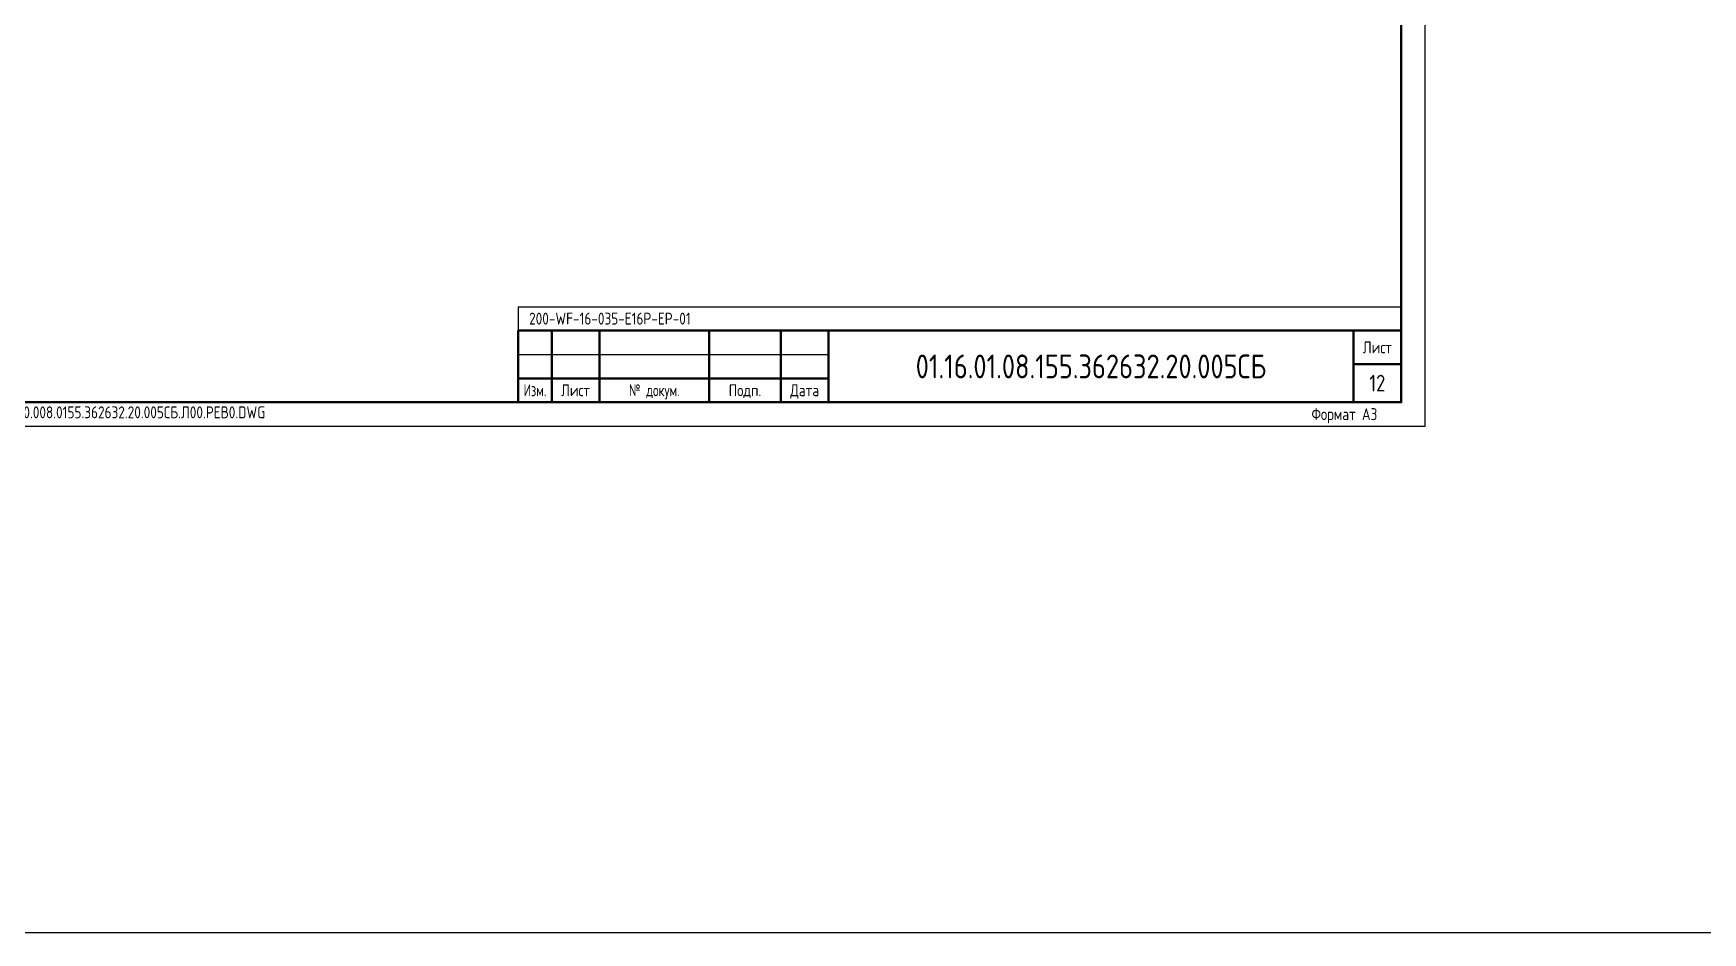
# Model space of a CAD drawing. Header units: millimetres. Extents: x 10051 to 26505, y 4675 to 5194.
# Drawn here: x 16705.9 to 17055.7, y 4674.7 to 4863.2 of the extents above; entities that cross this region are included whole.
import ezdxf
from ezdxf import colors
from ezdxf.entities.mleader import LeaderData, LeaderLine
from ezdxf.enums import TextEntityAlignment as Align
from ezdxf.math import Vec2, Vec3

# ---------------------------------------------------------------- set-up
doc = ezdxf.new("R2010")
doc.units = ezdxf.units.MM
doc.layers.get('0').update_dxf_attribs({"lineweight": 15})
for name, color, linetype, lineweight in [('--TEXT--', 150, 'Continuous', 25), ('OFORMLENIE', 7, 'Continuous', 25), ('Построение', 7, 'Continuous', 30)]:
    doc.layers.add(name, color=color, linetype=linetype, lineweight=lineweight)
doc.styles.add('GOST_2.304', font='CS_Gost2304.shx', dxfattribs={"height": 2.5})
doc.styles.add('GOST_2.304_07', font='CS_Gost2304.shx', dxfattribs={"width": 0.7})
doc.styles.add('GOST_2.304_09', font='CS_Gost2304.shx', dxfattribs={"width": 0.9})
doc.styles.add('TNR_30', font='times.ttf', dxfattribs={"height": 3})

# ---------------------------------------------------------------- blocks, each defined once
blk = doc.blocks.new('_DotSmall')
at = {"color": 0, "linetype": 'ByBlock', "const_width": 0.5}
blk.add_lwpolyline([(-0.0625, 0, 1), (0.0625, 0, 1)], format="xyb", close=True, dxfattribs=at)
blk = doc.blocks.new('*U1752')
at = {"linetype": 'ByBlock', "lineweight": -2}
blk.add_lwpolyline([(420, 297), (0, 297), (0, 0), (420, 0)], close=True, dxfattribs=at)
at = {"linetype": 'ByBlock', "lineweight": 50}
blk.add_lwpolyline([(20, 292), (415, 292), (415, 5), (20, 5)], close=True, dxfattribs=at)
at = {"color": 0, "linetype": 'ByBlock', "lineweight": -2, "style": 'GOST_2.304'}
blk.add_text('Формат А3', height=2.5, dxfattribs=at).set_placement((410, 2.5), align=Align.MIDDLE_RIGHT)
at = {"linetype": 'ByBlock', "lineweight": -2, "insert": (8, 2.5), "char_height": 2.5, "attachment_point": 4, "style": 'GOST_2.304'}
blk.add_mtext('C:\\\\Users\\\\GrigoryAO\\\\Desktop\\\\03-23-01\\\\4550.70.ВП00.008.0155.362632.20.005 ТОП-2\\\\4550.70.ВП00.008.0155.362632.20.005СБ.Л00.РЕВ0.DWG', dxfattribs=at)
at = {"linetype": 'ByBlock', "lineweight": -2, "style": 'TNR_30'}
blk.add_attdef('ВЕРХНИЙ_НОМЕР_ЛИСТА', text='', height=3, dxfattribs=at).set_placement((410, 287), align=Align.MIDDLE_CENTER)
blk = doc.blocks.new('ST_2a_dyn')
at = {"linetype": 'ByBlock', "lineweight": 50, "extrusion": (0, 1, 0)}
for p, q in [((-185, 15), (0, 15)), ((-10, 8), (0, 8)), ((-185, 5), (-120, 5)), ((-185, 0), (0, 0))]:
    blk.add_line(p, q, dxfattribs=at)
at = {"linetype": 'ByBlock', "lineweight": 50, "extrusion": (1, 0, 0)}
for p, q in [((-185, 0), (-185, 15)), ((-178, 15), (-178, 0)), ((-168, 15), (-168, 0)), ((-145, 15), (-145, 0)), ((-130, 15), (-130, 0)), ((-120, 0), (-120, 15)), ((-10, 0), (-10, 15))]:
    blk.add_line(p, q, dxfattribs=at)
at = {"linetype": 'ByBlock', "lineweight": 50}
blk.add_line((0, 15), (0, 0), dxfattribs=at)
at = {"linetype": 'ByBlock', "lineweight": -2, "extrusion": (0, 1, 0)}
blk.add_line((-185, 10), (-120, 10), dxfattribs=at)
at = {"linetype": 'ByBlock', "lineweight": -2, "style": 'GOST_2.304'}
for s, p in [('Лист', (-5, 11.5)), ('Лист', (-173, 2.5)), ('Подп.', (-137.5, 2.5)), ('Дата', (-125, 2.5))]:
    blk.add_text(s, height=2.5, dxfattribs=at).set_placement(p, align=Align.MIDDLE_CENTER)
at = {"linetype": 'ByBlock', "lineweight": -2, "width": 0.9}
for s, style, p in [('Изм.', 'GOST_2.304', (-181.5, 2.5)), ('№ докум.', 'GOST_2.304_09', (-156.5, 2.5))]:
    blk.add_text(s, height=2.5, dxfattribs=dict(at, style=style)).set_placement(p, align=Align.MIDDLE_CENTER)
at = {"linetype": 'ByBlock', "lineweight": -2}
for tag, height, style, flags, p in [('ИЗМ_2', 2.5, 'GOST_2.304', 12, (-181.5, 12.5)), ('ЛИСТ_2', 2.5, 'GOST_2.304', 12, (-173, 12.5)), ('N_ДОК_2', 2.5, 'GOST_2.304_09', 12, (-156.5, 12.5)), ('ИЗМ_1', 2.5, 'GOST_2.304', 12, (-181.5, 7.5)), ('ЛИСТ_1', 2.5, 'GOST_2.304', 12, (-173, 7.5)), ('N_ДОК_1', 2.5, 'GOST_2.304_09', 12, (-156.5, 7.5)), ('ШИФР', 5, 'GOST_2.304', 4, (-65, 7.5)), ('LIST', 3.5, 'GOST_2.304', 4, (-5, 4))]:
    blk.add_attdef(tag, text='', height=height, dxfattribs=dict(at, style=style, flags=flags)).set_placement(p, align=Align.MIDDLE_CENTER)
at = {"linetype": 'ByBlock', "lineweight": -2, "style": 'GOST_2.304_07', "width": 0.7, "flags": 12}
for tag, p in [('ДАТА_2', (-125, 12.5)), ('ДАТА_1', (-125, 7.5))]:
    blk.add_attdef(tag, text='', height=2.5, dxfattribs=at).set_placement(p, align=Align.MIDDLE_CENTER)

msp = doc.modelspace()

# ---------------------------------------------------------------- linework, layer by layer
at = {"layer": 'OFORMLENIE'}
for q in [(16992.59, 4805.91), (16807.54, 4800.91)]:
    msp.add_line((16807.54, 4805.91), q, dxfattribs=at)
at = {"layer": 'Построение', "color": 3}
msp.add_lwpolyline([(10050.53, 4674.72), (26505.36, 4674.72), (26505.36, 5194.3), (10050.53, 5194.3)], close=True, dxfattribs=at)

# ---------------------------------------------------------------- block references
at = {"layer": 'OFORMLENIE'}
msp.add_blockref('*U1752', (16577.54, 4780.91), dxfattribs=at)
ref = msp.add_blockref('ST_2a_dyn', (16992.54, 4785.91), dxfattribs=at)
ref.add_attrib('LIST', '12', dxfattribs={"layer": '0', "linetype": 'ByBlock', "lineweight": -2, "height": 3.5, "style": 'GOST_2.304'}).set_placement((16987.54, 4789.91), align=Align.MIDDLE_CENTER)
ref.add_attrib('ШИФР', '01.16.01.08.155.362632.20.005СБ', dxfattribs={"layer": '0', "linetype": 'ByBlock', "lineweight": -2, "height": 5, "style": 'GOST_2.304'}).set_placement((16927.54, 4793.41), align=Align.MIDDLE_CENTER)

# ---------------------------------------------------------------- texts
at = {"layer": 'OFORMLENIE', "style": 'GOST_2.304'}
msp.add_text('200-WF-16-035-E16P-EP-01', height=2.5, dxfattribs=at).set_placement((16809.81, 4803.43), align=Align.MIDDLE_LEFT)

# ---------------------------------------------------------------- leaders
at = {"layer": '--TEXT--'}
ml = msp.add_multileader_mtext('Standard', dxfattribs=at)
ml.set_content('СН126.5.3\\P60ВТС2-ВР (6 м)\\Pспирально: на 1 п/м трубопровода\\P1,1 м нагревательной ленты', color=256, style='GOST_2.304')
ml.set_leader_properties()
ml.set_arrow_properties(name='DOTSMALL')
ml.build(insert=Vec2(0, 0))
ml.multileader.update_dxf_attribs({"text_left_attachment_type": 6, "text_right_attachment_type": 6, "dogleg_length": 0.36, "arrow_head_size": 2.5})
ctx = ml.context
ctx.base_point, ctx.char_height, ctx.arrow_head_size, ctx.plane_origin = Vec3(16759.47, 4895.5), 2.5, 2.5, Vec3(16826.57, 4921.09)
ctx.left_attachment, ctx.right_attachment, ctx.text_align_type = 6, 6, 2
notes = []
notes.append((ctx, [(0, (1, 1, 0), (16829.5, 4895.5), (-1, 0), 11.02, [(0, [(16841.24, 4908.84)], 0, [])])]))
ctx.mtext.insert, ctx.mtext.defined_height, ctx.mtext.alignment, ctx.mtext.flow_direction = Vec3(16816.49, 4898.62), 0.0309, 3, 5
for ctx, leaders in notes:
    for number, flags, end, landing, length, lines in leaders:
        leader = LeaderData()
        leader.index, (leader.has_last_leader_line, leader.has_dogleg_vector, leader.attachment_direction) = number, flags
        leader.last_leader_point, leader.dogleg_vector, leader.dogleg_length = Vec3(end), Vec3(landing), length
        for number, points, colour, breaks in lines:
            line = LeaderLine()
            line.index, line.vertices, line.color, line.breaks = number, Vec3.list(points), colors.encode_raw_color(colour), breaks
            leader.lines.append(line)
        ctx.leaders.append(leader)

doc.saveas('drawing.dxf')
